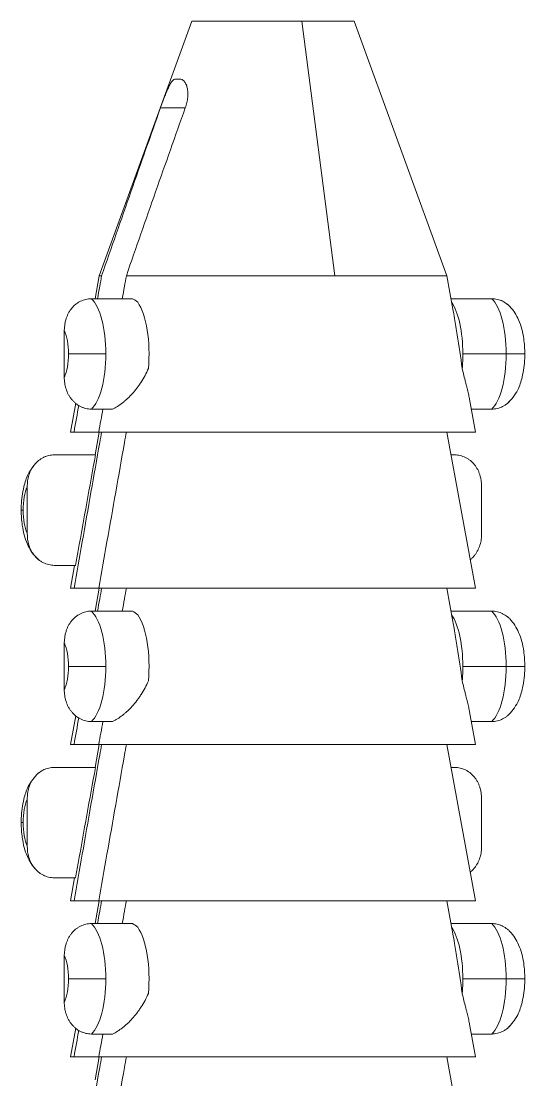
# Model space of a CAD drawing. Header units: millimetres. Extents: x 2433 to 4809, y -10272 to -6912.
# Drawn here: x 3163.35 to 3172.04, y -7170.04 to -7151.74 of the extents above; entities that cross this region are included whole.
import ezdxf

# ---------------------------------------------------------------- set-up
doc = ezdxf.new("R2010")
doc.units = ezdxf.units.MM

msp = doc.modelspace()

# ---------------------------------------------------------------- linework, layer by layer
at = {"linetype": 'Continuous', "lineweight": 18, "extrusion": (-1.22465e-16, -1, 0)}
for p, q in [((3166.295, -7151.742), (3164.695, -7156.142)), ((3168.193, -7151.742), (3166.295, -7151.742)), ((3168.193, -7151.742), (3169.095, -7151.742)), ((3170.695, -7156.142), (3169.095, -7151.742)), ((3166.014, -7152.742), (3166.085, -7152.742)), ((3164.695, -7156.142), (3164.621, -7156.538)), ((3164.734, -7156.142), (3164.695, -7156.142)), ((3168.763, -7156.142), (3165.162, -7156.142)), ((3168.763, -7156.142), (3170.695, -7156.142)), ((3170.801, -7156.716), (3170.695, -7156.142)), ((3164.558, -7156.538), (3165.269, -7156.538)), ((3171.473, -7156.538), (3170.768, -7156.538)), ((3164.09, -7157.892), (3164.09, -7157.092)), ((3171.195, -7158.842), (3171.09, -7158.275)), ((3164.287, -7158.346), (3164.195, -7158.842)), ((3164.558, -7158.446), (3164.925, -7158.446)), ((3171.473, -7158.446), (3171.122, -7158.446)), ((3164.259, -7158.842), (3164.195, -7158.842)), ((3164.259, -7158.842), (3164.686, -7158.842)), ((3164.695, -7158.842), (3164.621, -7159.238)), ((3171.195, -7158.842), (3164.686, -7158.842)), ((3171.195, -7161.542), (3170.695, -7158.842)), ((3163.917, -7159.238), (3164.628, -7159.238)), ((3170.832, -7159.238), (3170.768, -7159.238)), ((3163.45, -7159.792), (3163.45, -7160.592)), ((3171.299, -7159.792), (3171.299, -7160.592)), ((3163.917, -7161.146), (3164.285, -7161.146)), ((3164.268, -7161.146), (3164.195, -7161.542)), ((3164.259, -7161.542), (3164.195, -7161.542)), ((3164.259, -7161.542), (3164.686, -7161.542)), ((3164.695, -7161.542), (3164.621, -7161.938)), ((3171.195, -7161.542), (3164.686, -7161.542)), ((3170.801, -7162.116), (3170.695, -7161.542)), ((3164.558, -7161.938), (3165.269, -7161.938)), ((3171.473, -7161.938), (3170.768, -7161.938)), ((3164.09, -7163.292), (3164.09, -7162.492)), ((3164.287, -7163.746), (3164.195, -7164.242)), ((3171.195, -7164.242), (3171.09, -7163.675)), ((3164.558, -7163.846), (3164.925, -7163.846)), ((3171.473, -7163.846), (3171.122, -7163.846)), ((3164.259, -7164.242), (3164.195, -7164.242)), ((3164.259, -7164.242), (3164.686, -7164.242)), ((3164.695, -7164.242), (3164.621, -7164.638)), ((3171.195, -7164.242), (3164.686, -7164.242)), ((3171.195, -7166.942), (3170.695, -7164.242)), ((3163.917, -7164.638), (3164.628, -7164.638)), ((3170.832, -7164.638), (3170.768, -7164.638)), ((3163.45, -7165.192), (3163.45, -7165.992)), ((3171.299, -7165.192), (3171.299, -7165.992)), ((3163.917, -7166.546), (3164.285, -7166.546)), ((3164.268, -7166.546), (3164.195, -7166.942)), ((3164.259, -7166.942), (3164.195, -7166.942)), ((3164.259, -7166.942), (3164.686, -7166.942)), ((3164.695, -7166.942), (3164.621, -7167.338)), ((3171.195, -7166.942), (3164.686, -7166.942)), ((3170.801, -7167.516), (3170.695, -7166.942)), ((3164.558, -7167.338), (3165.269, -7167.338)), ((3171.473, -7167.338), (3170.768, -7167.338)), ((3164.09, -7168.692), (3164.09, -7167.892)), ((3171.195, -7169.642), (3171.09, -7169.075)), ((3164.287, -7169.146), (3164.195, -7169.642)), ((3164.558, -7169.246), (3164.925, -7169.246)), ((3171.473, -7169.246), (3171.122, -7169.246)), ((3164.259, -7169.642), (3164.195, -7169.642)), ((3164.259, -7169.642), (3164.686, -7169.642)), ((3164.695, -7169.642), (3164.621, -7170.038)), ((3171.195, -7169.642), (3164.686, -7169.642)), ((3171.195, -7172.342), (3170.695, -7169.642))]:
    msp.add_line(p, q, dxfattribs=at)
at = {"linetype": 'Continuous', "lineweight": 13, "extrusion": (-1.22465e-16, -1, 0)}
for p, q in [((3168.193, -7151.742), (3168.763, -7156.142)), ((3165.752, -7153.242), (3166.179, -7153.242)), ((3164.807, -7157.492), (3164.162, -7157.492)), ((3171.722, -7157.492), (3170.974, -7157.492)), ((3171.722, -7157.492), (3172.044, -7157.492)), ((3163.346, -7160.192), (3163.378, -7160.192)), ((3164.807, -7162.892), (3164.162, -7162.892)), ((3171.722, -7162.892), (3170.974, -7162.892)), ((3171.722, -7162.892), (3172.044, -7162.892)), ((3163.346, -7165.592), (3163.378, -7165.592)), ((3164.807, -7168.292), (3164.162, -7168.292)), ((3171.722, -7168.292), (3170.974, -7168.292)), ((3171.722, -7168.292), (3172.044, -7168.292))]:
    msp.add_line(p, q, dxfattribs=at)
at = {"linetype": 'Continuous', "lineweight": 13}
for centre, major_axis, start_param, end_param in [((3164.451, -7157.492), (0, 1), 4.712389, 5.978493), ((3171.366, -7157.492), (0, -1), 1.570796, 2.8369), ((3163.984, -7157.492), (0, -0.5), 1.570796, 2.498092), ((3163.984, -7157.492), (0, -0.5), 0.643501, 1.570796), ((3164.451, -7157.492), (0, 1), 3.446285, 4.712389), ((3171.366, -7157.492), (0, -1), 0.304693, 1.570796), ((3163.556, -7160.192), (0, -0.5), 3.785094, 4.712389), ((3163.556, -7160.192), (0, -0.5), 4.712389, 5.639684), ((3164.451, -7162.892), (0, 1), 4.712389, 5.978493), ((3171.366, -7162.892), (0, -1), 1.570796, 2.8369), ((3163.984, -7162.892), (0, -0.5), 1.570796, 2.498092), ((3163.984, -7162.892), (0, -0.5), 0.643501, 1.570796), ((3164.451, -7162.892), (0, 1), 3.446285, 4.712389), ((3171.366, -7162.892), (0, -1), 0.304693, 1.570796), ((3163.556, -7165.592), (0, -0.5), 3.785094, 4.712389), ((3163.556, -7165.592), (0, -0.5), 4.712389, 5.639684), ((3164.451, -7168.292), (0, 1), 4.712389, 5.978493), ((3171.366, -7168.292), (0, -1), 1.570796, 2.8369), ((3163.984, -7168.292), (0, -0.5), 1.570796, 2.498092), ((3163.984, -7168.292), (0, -0.5), 0.643501, 1.570796), ((3164.451, -7168.292), (0, 1), 3.446285, 4.712389), ((3171.366, -7168.292), (0, -1), 0.304693, 1.570796)]:
    msp.add_ellipse(centre, major_axis=major_axis, ratio=0.355976, start_param=start_param, end_param=end_param, dxfattribs=at)
at = {"linetype": 'Continuous', "lineweight": 18}
for centre, start_param, end_param in [((3165.198, -7157.492), 4.457766, 5.814651), ((3170.618, -7157.492), 4.712389, 5.814651), ((3170.618, -7157.492), 4.457766, 4.712389), ((3165.198, -7162.892), 4.457766, 5.814651), ((3170.618, -7162.892), 4.712389, 5.814651), ((3170.618, -7162.892), 4.457766, 4.712389), ((3165.198, -7168.292), 4.457766, 5.814651), ((3170.618, -7168.292), 4.712389, 5.814651), ((3170.618, -7168.292), 4.457766, 4.712389)]:
    msp.add_ellipse(centre, major_axis=(0, 1), ratio=0.355976, start_param=start_param, end_param=end_param, dxfattribs=at)
for points, knots in [([(3165.752, -7153.242), (3165.763, -7153.21), (3165.774, -7153.179), (3165.791, -7153.133), (3165.797, -7153.117), (3165.809, -7153.086), (3165.814, -7153.071), (3165.832, -7153.026), (3165.843, -7152.997), (3165.86, -7152.956), (3165.865, -7152.942), (3165.876, -7152.917), (3165.882, -7152.904), (3165.898, -7152.869), (3165.909, -7152.847), (3165.922, -7152.824), (3165.925, -7152.819), (3165.93, -7152.811), (3165.938, -7152.798), (3165.951, -7152.78), (3165.962, -7152.769), (3165.972, -7152.759), (3165.978, -7152.755), (3165.993, -7152.745), (3166.004, -7152.742), (3166.014, -7152.742)], [0, 0, 0, 0, 0.125, 0.125, 0.1875, 0.1875, 0.25, 0.25, 0.375, 0.375, 0.4375, 0.4375, 0.5, 0.5, 0.625, 0.625, 0.65625, 0.65625, 0.6875, 0.75, 0.8125, 0.8125, 0.875, 0.875, 1, 1, 1, 1]), ([(3166.085, -7152.742), (3166.099, -7152.742), (3166.112, -7152.745), (3166.131, -7152.755), (3166.137, -7152.759), (3166.149, -7152.769), (3166.155, -7152.774), (3166.172, -7152.794), (3166.182, -7152.809), (3166.193, -7152.833), (3166.196, -7152.838), (3166.2, -7152.848), (3166.202, -7152.853), (3166.207, -7152.869), (3166.21, -7152.88), (3166.219, -7152.916), (3166.222, -7152.941), (3166.225, -7152.997), (3166.225, -7153.026), (3166.22, -7153.07), (3166.218, -7153.086), (3166.213, -7153.117), (3166.21, -7153.132), (3166.199, -7153.179), (3166.19, -7153.21), (3166.179, -7153.242)], [0, 0, 0, 0, 0.125, 0.125, 0.1875, 0.1875, 0.25, 0.25, 0.375, 0.375, 0.40625, 0.40625, 0.4375, 0.4375, 0.5, 0.5, 0.625, 0.625, 0.75, 0.75, 0.8125, 0.8125, 0.875, 0.875, 1, 1, 1, 1]), ([(3165.752, -7153.242), (3165.58, -7153.724), (3165.409, -7154.207), (3165.071, -7155.174), (3164.902, -7155.658), (3164.734, -7156.142)], [0, 0, 0, 0, 0.5, 0.5, 1, 1, 1, 1]), ([(3166.179, -7153.242), (3166.007, -7153.724), (3165.837, -7154.207), (3165.498, -7155.174), (3165.329, -7155.658), (3165.162, -7156.142)], [0, 0, 0, 0, 0.5, 0.5, 1, 1, 1, 1]), ([(3164.734, -7156.142), (3164.724, -7156.202), (3164.713, -7156.263), (3164.69, -7156.395), (3164.677, -7156.466), (3164.664, -7156.538)], [0, 0, 0, 0, 0.459752, 0.459752, 1, 1, 1, 1]), ([(3165.162, -7156.142), (3165.151, -7156.202), (3165.14, -7156.263), (3165.117, -7156.395), (3165.104, -7156.466), (3165.092, -7156.538)], [0, 0, 0, 0, 0.459752, 0.459752, 1, 1, 1, 1]), ([(3164.09, -7157.092), (3164.09, -7157.022), (3164.099, -7156.954), (3164.125, -7156.871), (3164.131, -7156.855), (3164.144, -7156.823), (3164.158, -7156.792), (3164.175, -7156.763), (3164.189, -7156.741), (3164.194, -7156.734), (3164.204, -7156.721), (3164.209, -7156.714), (3164.236, -7156.681), (3164.26, -7156.657), (3164.298, -7156.626), (3164.312, -7156.616), (3164.332, -7156.603), (3164.34, -7156.598), (3164.354, -7156.59), (3164.361, -7156.586), (3164.398, -7156.568), (3164.429, -7156.557), (3164.476, -7156.545), (3164.492, -7156.542), (3164.525, -7156.539), (3164.541, -7156.538), (3164.558, -7156.538)], [0, 0, 0, 0, 0.25, 0.25, 0.3125, 0.3125, 0.375, 0.4375, 0.4375, 0.46875, 0.46875, 0.5, 0.5, 0.625, 0.625, 0.6875, 0.6875, 0.71875, 0.71875, 0.75, 0.75, 0.875, 0.875, 0.9375, 0.9375, 1, 1, 1, 1]), ([(3171.473, -7156.538), (3171.506, -7156.538), (3171.538, -7156.541), (3171.585, -7156.553), (3171.601, -7156.557), (3171.632, -7156.568), (3171.647, -7156.575), (3171.691, -7156.597), (3171.718, -7156.615), (3171.747, -7156.638), (3171.75, -7156.641), (3171.753, -7156.643)], [0, 0, 0, 0, 0.321117, 0.321117, 0.481676, 0.481676, 0.642235, 0.642235, 0.963352, 0.963352, 1, 1, 1, 1]), ([(3172.044, -7157.492), (3172.044, -7157.401), (3172.029, -7157.194), (3171.958, -7156.913), (3171.842, -7156.725), (3171.759, -7156.647), (3171.744, -7156.634)], [0, 0, 0, 0, 0.265683, 0.628412, 0.938194, 1, 1, 1, 1]), ([(3170.801, -7156.713), (3170.811, -7156.768), (3170.821, -7156.823), (3170.847, -7156.973), (3170.862, -7157.068), (3170.908, -7157.355), (3170.936, -7157.548), (3170.963, -7157.743)], [0, 0, 0, 0, 0.164651, 0.164651, 0.4431, 0.4431, 1, 1, 1, 1]), ([(3171.744, -7158.349), (3171.818, -7158.278), (3171.924, -7158.138), (3172.012, -7157.875), (3172.041, -7157.655), (3172.044, -7157.517), (3172.044, -7157.492)], [0, 0, 0, 0, 0.327084, 0.583022, 0.924325, 1, 1, 1, 1]), ([(3165.543, -7157.743), (3165.525, -7157.785), (3165.506, -7157.826), (3165.464, -7157.904), (3165.442, -7157.942), (3165.406, -7157.997), (3165.394, -7158.015), (3165.369, -7158.05), (3165.357, -7158.067), (3165.318, -7158.118), (3165.291, -7158.15), (3165.237, -7158.21), (3165.209, -7158.238), (3165.167, -7158.278), (3165.153, -7158.29), (3165.124, -7158.315), (3165.109, -7158.327), (3165.066, -7158.361), (3165.038, -7158.381), (3164.981, -7158.417), (3164.953, -7158.432), (3164.925, -7158.446)], [0, 0, 0, 0, 0.125, 0.125, 0.25, 0.25, 0.3125, 0.3125, 0.375, 0.375, 0.5, 0.5, 0.625, 0.625, 0.6875, 0.6875, 0.75, 0.75, 0.875, 0.875, 1, 1, 1, 1]), ([(3170.963, -7157.743), (3170.973, -7157.785), (3170.983, -7157.826), (3171.002, -7157.904), (3171.011, -7157.942), (3171.025, -7157.997), (3171.03, -7158.015), (3171.038, -7158.05), (3171.043, -7158.067), (3171.055, -7158.118), (3171.063, -7158.15), (3171.077, -7158.21), (3171.083, -7158.238), (3171.089, -7158.27), (3171.09, -7158.276), (3171.091, -7158.282)], [0, 0, 0, 0, 0.191612, 0.191612, 0.383225, 0.383225, 0.479031, 0.479031, 0.574837, 0.574837, 0.766449, 0.766449, 0.958061, 0.958061, 1, 1, 1, 1]), ([(3164.558, -7158.446), (3164.525, -7158.446), (3164.493, -7158.442), (3164.445, -7158.431), (3164.43, -7158.426), (3164.399, -7158.415), (3164.384, -7158.408), (3164.34, -7158.386), (3164.312, -7158.369), (3164.28, -7158.342), (3164.273, -7158.337), (3164.261, -7158.326), (3164.243, -7158.308), (3164.215, -7158.277), (3164.195, -7158.25), (3164.176, -7158.221), (3164.167, -7158.206), (3164.143, -7158.161), (3164.13, -7158.13), (3164.115, -7158.08), (3164.11, -7158.063), (3164.103, -7158.029), (3164.1, -7158.012), (3164.093, -7157.961), (3164.09, -7157.926), (3164.09, -7157.892)], [0, 0, 0, 0, 0.125, 0.125, 0.1875, 0.1875, 0.25, 0.25, 0.375, 0.375, 0.40625, 0.40625, 0.4375, 0.5, 0.5625, 0.5625, 0.625, 0.625, 0.75, 0.75, 0.8125, 0.8125, 0.875, 0.875, 1, 1, 1, 1]), ([(3171.784, -7158.312), (3171.771, -7158.324), (3171.759, -7158.336), (3171.732, -7158.357), (3171.719, -7158.367), (3171.698, -7158.381), (3171.691, -7158.385), (3171.676, -7158.393), (3171.669, -7158.397), (3171.632, -7158.415), (3171.602, -7158.426), (3171.554, -7158.438), (3171.538, -7158.441), (3171.506, -7158.445), (3171.489, -7158.446), (3171.473, -7158.446)], [0, 0, 0, 0, 0.148816, 0.148816, 0.29068, 0.29068, 0.361612, 0.361612, 0.432544, 0.432544, 0.716272, 0.716272, 0.858136, 0.858136, 1, 1, 1, 1]), ([(3164.734, -7158.842), (3164.724, -7158.902), (3164.713, -7158.963), (3164.601, -7159.595), (3164.501, -7160.167), (3164.353, -7161.006), (3164.306, -7161.274), (3164.259, -7161.542)], [0, 0, 0, 0, 0.067447, 0.067447, 0.702741, 0.702741, 1, 1, 1, 1]), ([(3165.162, -7158.842), (3165.151, -7158.902), (3165.14, -7158.963), (3165.029, -7159.595), (3164.928, -7160.167), (3164.78, -7161.006), (3164.733, -7161.274), (3164.686, -7161.542)], [0, 0, 0, 0, 0.067447, 0.067447, 0.702741, 0.702741, 1, 1, 1, 1]), ([(3163.917, -7159.238), (3163.884, -7159.238), (3163.852, -7159.241), (3163.805, -7159.253), (3163.789, -7159.257), (3163.758, -7159.268), (3163.743, -7159.275), (3163.699, -7159.297), (3163.671, -7159.315), (3163.639, -7159.341), (3163.632, -7159.346), (3163.62, -7159.358), (3163.602, -7159.375), (3163.574, -7159.406), (3163.554, -7159.433), (3163.535, -7159.462), (3163.526, -7159.477), (3163.503, -7159.522), (3163.49, -7159.554), (3163.474, -7159.603), (3163.47, -7159.62), (3163.462, -7159.654), (3163.459, -7159.671), (3163.452, -7159.722), (3163.45, -7159.757), (3163.45, -7159.792)], [0, 0, 0, 0, 0.125, 0.125, 0.1875, 0.1875, 0.25, 0.25, 0.375, 0.375, 0.40625, 0.40625, 0.4375, 0.5, 0.5625, 0.5625, 0.625, 0.625, 0.75, 0.75, 0.8125, 0.8125, 0.875, 0.875, 1, 1, 1, 1]), ([(3164.628, -7159.238), (3164.529, -7159.789), (3164.429, -7160.34), (3164.315, -7160.976), (3164.3, -7161.061), (3164.285, -7161.146)], [0, 0, 0, 0, 0.866606, 0.866606, 1, 1, 1, 1]), ([(3171.299, -7159.792), (3171.299, -7159.722), (3171.291, -7159.654), (3171.265, -7159.571), (3171.259, -7159.555), (3171.246, -7159.523), (3171.231, -7159.492), (3171.214, -7159.463), (3171.2, -7159.441), (3171.196, -7159.434), (3171.186, -7159.421), (3171.18, -7159.414), (3171.154, -7159.381), (3171.13, -7159.357), (3171.092, -7159.326), (3171.078, -7159.316), (3171.057, -7159.303), (3171.05, -7159.298), (3171.036, -7159.29), (3171.028, -7159.286), (3170.992, -7159.268), (3170.961, -7159.257), (3170.913, -7159.245), (3170.897, -7159.242), (3170.865, -7159.239), (3170.848, -7159.238), (3170.832, -7159.238)], [0, 0, 0, 0, 0.25, 0.25, 0.3125, 0.3125, 0.375, 0.4375, 0.4375, 0.46875, 0.46875, 0.5, 0.5, 0.625, 0.625, 0.6875, 0.6875, 0.71875, 0.71875, 0.75, 0.75, 0.875, 0.875, 0.9375, 0.9375, 1, 1, 1, 1]), ([(3163.645, -7159.334), (3163.572, -7159.405), (3163.465, -7159.545), (3163.378, -7159.808), (3163.348, -7160.028), (3163.346, -7160.166), (3163.346, -7160.192)], [0, 0, 0, 0, 0.327084, 0.583022, 0.924325, 1, 1, 1, 1]), ([(3163.346, -7160.192), (3163.345, -7160.282), (3163.361, -7160.489), (3163.432, -7160.77), (3163.548, -7160.958), (3163.631, -7161.036), (3163.645, -7161.049)], [0, 0, 0, 0, 0.265683, 0.628412, 0.938194, 1, 1, 1, 1]), ([(3163.45, -7160.592), (3163.45, -7160.661), (3163.458, -7160.73), (3163.484, -7160.812), (3163.49, -7160.828), (3163.503, -7160.86), (3163.517, -7160.891), (3163.535, -7160.92), (3163.549, -7160.942), (3163.553, -7160.949), (3163.563, -7160.962), (3163.569, -7160.969), (3163.595, -7161.002), (3163.619, -7161.026), (3163.657, -7161.057), (3163.671, -7161.067), (3163.692, -7161.081), (3163.699, -7161.085), (3163.713, -7161.093), (3163.721, -7161.097), (3163.757, -7161.115), (3163.788, -7161.126), (3163.835, -7161.138), (3163.852, -7161.141), (3163.884, -7161.145), (3163.9, -7161.146), (3163.917, -7161.146)], [0, 0, 0, 0, 0.25, 0.25, 0.3125, 0.3125, 0.375, 0.4375, 0.4375, 0.46875, 0.46875, 0.5, 0.5, 0.625, 0.625, 0.6875, 0.6875, 0.71875, 0.71875, 0.75, 0.75, 0.875, 0.875, 0.9375, 0.9375, 1, 1, 1, 1]), ([(3171.104, -7161.047), (3171.11, -7161.042), (3171.117, -7161.037), (3171.129, -7161.026), (3171.147, -7161.008), (3171.175, -7160.977), (3171.195, -7160.95), (3171.214, -7160.921), (3171.222, -7160.906), (3171.246, -7160.861), (3171.259, -7160.83), (3171.275, -7160.78), (3171.279, -7160.763), (3171.287, -7160.729), (3171.29, -7160.712), (3171.297, -7160.661), (3171.299, -7160.626), (3171.299, -7160.592)], [0, 0, 0, 0, 0.048883, 0.048883, 0.098942, 0.199059, 0.299177, 0.299177, 0.399294, 0.399294, 0.59953, 0.59953, 0.699647, 0.699647, 0.799765, 0.799765, 1, 1, 1, 1]), ([(3164.734, -7161.542), (3164.724, -7161.602), (3164.713, -7161.663), (3164.69, -7161.795), (3164.677, -7161.866), (3164.664, -7161.938)], [0, 0, 0, 0, 0.459752, 0.459752, 1, 1, 1, 1]), ([(3165.162, -7161.542), (3165.151, -7161.602), (3165.14, -7161.663), (3165.117, -7161.795), (3165.104, -7161.866), (3165.092, -7161.938)], [0, 0, 0, 0, 0.459752, 0.459752, 1, 1, 1, 1]), ([(3164.09, -7162.492), (3164.09, -7162.422), (3164.099, -7162.354), (3164.125, -7162.271), (3164.131, -7162.255), (3164.144, -7162.223), (3164.158, -7162.192), (3164.175, -7162.163), (3164.189, -7162.141), (3164.194, -7162.134), (3164.204, -7162.121), (3164.209, -7162.114), (3164.236, -7162.081), (3164.26, -7162.057), (3164.298, -7162.026), (3164.312, -7162.016), (3164.332, -7162.003), (3164.34, -7161.998), (3164.354, -7161.99), (3164.361, -7161.986), (3164.398, -7161.968), (3164.429, -7161.957), (3164.476, -7161.945), (3164.492, -7161.942), (3164.525, -7161.939), (3164.541, -7161.938), (3164.558, -7161.938)], [0, 0, 0, 0, 0.25, 0.25, 0.3125, 0.3125, 0.375, 0.4375, 0.4375, 0.46875, 0.46875, 0.5, 0.5, 0.625, 0.625, 0.6875, 0.6875, 0.71875, 0.71875, 0.75, 0.75, 0.875, 0.875, 0.9375, 0.9375, 1, 1, 1, 1]), ([(3171.473, -7161.938), (3171.506, -7161.938), (3171.538, -7161.941), (3171.585, -7161.953), (3171.601, -7161.957), (3171.632, -7161.968), (3171.647, -7161.975), (3171.691, -7161.997), (3171.718, -7162.015), (3171.747, -7162.038), (3171.75, -7162.041), (3171.753, -7162.043)], [0, 0, 0, 0, 0.321117, 0.321117, 0.481676, 0.481676, 0.642235, 0.642235, 0.963352, 0.963352, 1, 1, 1, 1]), ([(3170.801, -7162.113), (3170.811, -7162.168), (3170.821, -7162.223), (3170.847, -7162.373), (3170.862, -7162.468), (3170.908, -7162.755), (3170.936, -7162.948), (3170.963, -7163.143)], [0, 0, 0, 0, 0.164651, 0.164651, 0.4431, 0.4431, 1, 1, 1, 1]), ([(3172.044, -7162.892), (3172.044, -7162.801), (3172.029, -7162.594), (3171.958, -7162.313), (3171.842, -7162.125), (3171.759, -7162.047), (3171.744, -7162.034)], [0, 0, 0, 0, 0.265683, 0.628412, 0.938194, 1, 1, 1, 1]), ([(3171.744, -7163.749), (3171.818, -7163.678), (3171.924, -7163.538), (3172.012, -7163.275), (3172.041, -7163.055), (3172.044, -7162.917), (3172.044, -7162.892)], [0, 0, 0, 0, 0.327084, 0.583022, 0.924325, 1, 1, 1, 1]), ([(3165.543, -7163.143), (3165.525, -7163.185), (3165.506, -7163.226), (3165.464, -7163.304), (3165.442, -7163.342), (3165.406, -7163.397), (3165.394, -7163.415), (3165.369, -7163.45), (3165.357, -7163.467), (3165.318, -7163.518), (3165.291, -7163.55), (3165.237, -7163.61), (3165.209, -7163.638), (3165.167, -7163.678), (3165.153, -7163.69), (3165.124, -7163.715), (3165.109, -7163.727), (3165.066, -7163.761), (3165.038, -7163.781), (3164.981, -7163.817), (3164.953, -7163.832), (3164.925, -7163.846)], [0, 0, 0, 0, 0.125, 0.125, 0.25, 0.25, 0.3125, 0.3125, 0.375, 0.375, 0.5, 0.5, 0.625, 0.625, 0.6875, 0.6875, 0.75, 0.75, 0.875, 0.875, 1, 1, 1, 1]), ([(3170.963, -7163.143), (3170.973, -7163.185), (3170.983, -7163.226), (3171.002, -7163.304), (3171.011, -7163.342), (3171.025, -7163.397), (3171.03, -7163.415), (3171.038, -7163.45), (3171.043, -7163.467), (3171.055, -7163.518), (3171.063, -7163.55), (3171.077, -7163.61), (3171.083, -7163.638), (3171.089, -7163.67), (3171.09, -7163.676), (3171.091, -7163.682)], [0, 0, 0, 0, 0.191612, 0.191612, 0.383225, 0.383225, 0.479031, 0.479031, 0.574837, 0.574837, 0.766449, 0.766449, 0.958061, 0.958061, 1, 1, 1, 1]), ([(3164.558, -7163.846), (3164.525, -7163.846), (3164.493, -7163.842), (3164.445, -7163.831), (3164.43, -7163.826), (3164.399, -7163.815), (3164.384, -7163.808), (3164.34, -7163.786), (3164.312, -7163.769), (3164.28, -7163.742), (3164.273, -7163.737), (3164.261, -7163.726), (3164.243, -7163.708), (3164.215, -7163.677), (3164.195, -7163.65), (3164.176, -7163.621), (3164.167, -7163.606), (3164.143, -7163.561), (3164.13, -7163.53), (3164.115, -7163.48), (3164.11, -7163.463), (3164.103, -7163.429), (3164.1, -7163.412), (3164.093, -7163.361), (3164.09, -7163.326), (3164.09, -7163.292)], [0, 0, 0, 0, 0.125, 0.125, 0.1875, 0.1875, 0.25, 0.25, 0.375, 0.375, 0.40625, 0.40625, 0.4375, 0.5, 0.5625, 0.5625, 0.625, 0.625, 0.75, 0.75, 0.8125, 0.8125, 0.875, 0.875, 1, 1, 1, 1]), ([(3171.784, -7163.712), (3171.771, -7163.724), (3171.759, -7163.736), (3171.732, -7163.757), (3171.719, -7163.767), (3171.698, -7163.781), (3171.691, -7163.785), (3171.676, -7163.793), (3171.669, -7163.797), (3171.632, -7163.815), (3171.602, -7163.826), (3171.554, -7163.838), (3171.538, -7163.841), (3171.506, -7163.845), (3171.489, -7163.846), (3171.473, -7163.846)], [0, 0, 0, 0, 0.148816, 0.148816, 0.29068, 0.29068, 0.361612, 0.361612, 0.432544, 0.432544, 0.716272, 0.716272, 0.858136, 0.858136, 1, 1, 1, 1]), ([(3164.734, -7164.242), (3164.724, -7164.302), (3164.713, -7164.363), (3164.601, -7164.995), (3164.501, -7165.567), (3164.353, -7166.406), (3164.306, -7166.674), (3164.259, -7166.942)], [0, 0, 0, 0, 0.067447, 0.067447, 0.702741, 0.702741, 1, 1, 1, 1]), ([(3165.162, -7164.242), (3165.151, -7164.302), (3165.14, -7164.363), (3165.029, -7164.995), (3164.928, -7165.567), (3164.78, -7166.406), (3164.733, -7166.674), (3164.686, -7166.942)], [0, 0, 0, 0, 0.067447, 0.067447, 0.702741, 0.702741, 1, 1, 1, 1]), ([(3163.645, -7164.734), (3163.572, -7164.805), (3163.465, -7164.945), (3163.378, -7165.208), (3163.348, -7165.428), (3163.346, -7165.566), (3163.346, -7165.592)], [0, 0, 0, 0, 0.327084, 0.583022, 0.924325, 1, 1, 1, 1]), ([(3163.917, -7164.638), (3163.884, -7164.638), (3163.852, -7164.641), (3163.805, -7164.653), (3163.789, -7164.657), (3163.758, -7164.668), (3163.743, -7164.675), (3163.699, -7164.697), (3163.671, -7164.715), (3163.639, -7164.741), (3163.632, -7164.746), (3163.62, -7164.758), (3163.602, -7164.775), (3163.574, -7164.806), (3163.554, -7164.833), (3163.535, -7164.862), (3163.526, -7164.877), (3163.503, -7164.922), (3163.49, -7164.954), (3163.474, -7165.003), (3163.47, -7165.02), (3163.462, -7165.054), (3163.459, -7165.071), (3163.452, -7165.122), (3163.45, -7165.157), (3163.45, -7165.192)], [0, 0, 0, 0, 0.125, 0.125, 0.1875, 0.1875, 0.25, 0.25, 0.375, 0.375, 0.40625, 0.40625, 0.4375, 0.5, 0.5625, 0.5625, 0.625, 0.625, 0.75, 0.75, 0.8125, 0.8125, 0.875, 0.875, 1, 1, 1, 1]), ([(3164.628, -7164.638), (3164.529, -7165.189), (3164.429, -7165.74), (3164.315, -7166.376), (3164.3, -7166.461), (3164.285, -7166.546)], [0, 0, 0, 0, 0.866606, 0.866606, 1, 1, 1, 1]), ([(3171.299, -7165.192), (3171.299, -7165.122), (3171.291, -7165.054), (3171.265, -7164.971), (3171.259, -7164.955), (3171.246, -7164.923), (3171.231, -7164.892), (3171.214, -7164.863), (3171.2, -7164.841), (3171.196, -7164.834), (3171.186, -7164.821), (3171.18, -7164.814), (3171.154, -7164.781), (3171.13, -7164.757), (3171.092, -7164.726), (3171.078, -7164.716), (3171.057, -7164.703), (3171.05, -7164.698), (3171.036, -7164.69), (3171.028, -7164.686), (3170.992, -7164.668), (3170.961, -7164.657), (3170.913, -7164.645), (3170.897, -7164.642), (3170.865, -7164.639), (3170.848, -7164.638), (3170.832, -7164.638)], [0, 0, 0, 0, 0.25, 0.25, 0.3125, 0.3125, 0.375, 0.4375, 0.4375, 0.46875, 0.46875, 0.5, 0.5, 0.625, 0.625, 0.6875, 0.6875, 0.71875, 0.71875, 0.75, 0.75, 0.875, 0.875, 0.9375, 0.9375, 1, 1, 1, 1]), ([(3163.346, -7165.592), (3163.345, -7165.682), (3163.361, -7165.889), (3163.432, -7166.17), (3163.548, -7166.358), (3163.631, -7166.436), (3163.645, -7166.449)], [0, 0, 0, 0, 0.265683, 0.628412, 0.938194, 1, 1, 1, 1]), ([(3163.45, -7165.992), (3163.45, -7166.061), (3163.458, -7166.13), (3163.484, -7166.212), (3163.49, -7166.228), (3163.503, -7166.26), (3163.517, -7166.291), (3163.535, -7166.32), (3163.549, -7166.342), (3163.553, -7166.349), (3163.563, -7166.362), (3163.569, -7166.369), (3163.595, -7166.402), (3163.619, -7166.426), (3163.657, -7166.457), (3163.671, -7166.467), (3163.692, -7166.481), (3163.699, -7166.485), (3163.713, -7166.493), (3163.721, -7166.497), (3163.757, -7166.515), (3163.788, -7166.526), (3163.835, -7166.538), (3163.852, -7166.541), (3163.884, -7166.545), (3163.9, -7166.546), (3163.917, -7166.546)], [0, 0, 0, 0, 0.25, 0.25, 0.3125, 0.3125, 0.375, 0.4375, 0.4375, 0.46875, 0.46875, 0.5, 0.5, 0.625, 0.625, 0.6875, 0.6875, 0.71875, 0.71875, 0.75, 0.75, 0.875, 0.875, 0.9375, 0.9375, 1, 1, 1, 1]), ([(3171.104, -7166.447), (3171.11, -7166.442), (3171.117, -7166.437), (3171.129, -7166.426), (3171.147, -7166.408), (3171.175, -7166.377), (3171.195, -7166.35), (3171.214, -7166.321), (3171.222, -7166.306), (3171.246, -7166.261), (3171.259, -7166.23), (3171.275, -7166.18), (3171.279, -7166.163), (3171.287, -7166.129), (3171.29, -7166.112), (3171.297, -7166.061), (3171.299, -7166.026), (3171.299, -7165.992)], [0, 0, 0, 0, 0.048883, 0.048883, 0.098942, 0.199059, 0.299177, 0.299177, 0.399294, 0.399294, 0.59953, 0.59953, 0.699647, 0.699647, 0.799765, 0.799765, 1, 1, 1, 1]), ([(3164.734, -7166.942), (3164.724, -7167.002), (3164.713, -7167.063), (3164.69, -7167.195), (3164.677, -7167.266), (3164.664, -7167.338)], [0, 0, 0, 0, 0.459752, 0.459752, 1, 1, 1, 1]), ([(3165.162, -7166.942), (3165.151, -7167.002), (3165.14, -7167.063), (3165.117, -7167.195), (3165.104, -7167.266), (3165.092, -7167.338)], [0, 0, 0, 0, 0.459752, 0.459752, 1, 1, 1, 1]), ([(3164.09, -7167.892), (3164.09, -7167.822), (3164.099, -7167.754), (3164.125, -7167.671), (3164.131, -7167.655), (3164.144, -7167.623), (3164.158, -7167.592), (3164.175, -7167.563), (3164.189, -7167.541), (3164.194, -7167.534), (3164.204, -7167.521), (3164.209, -7167.514), (3164.236, -7167.481), (3164.26, -7167.457), (3164.298, -7167.426), (3164.312, -7167.416), (3164.332, -7167.403), (3164.34, -7167.398), (3164.354, -7167.39), (3164.361, -7167.386), (3164.398, -7167.368), (3164.429, -7167.357), (3164.476, -7167.345), (3164.492, -7167.342), (3164.525, -7167.339), (3164.541, -7167.338), (3164.558, -7167.338)], [0, 0, 0, 0, 0.25, 0.25, 0.3125, 0.3125, 0.375, 0.4375, 0.4375, 0.46875, 0.46875, 0.5, 0.5, 0.625, 0.625, 0.6875, 0.6875, 0.71875, 0.71875, 0.75, 0.75, 0.875, 0.875, 0.9375, 0.9375, 1, 1, 1, 1]), ([(3171.473, -7167.338), (3171.506, -7167.338), (3171.538, -7167.341), (3171.585, -7167.353), (3171.601, -7167.357), (3171.632, -7167.368), (3171.647, -7167.375), (3171.691, -7167.397), (3171.718, -7167.415), (3171.747, -7167.438), (3171.75, -7167.441), (3171.753, -7167.443)], [0, 0, 0, 0, 0.321117, 0.321117, 0.481676, 0.481676, 0.642235, 0.642235, 0.963352, 0.963352, 1, 1, 1, 1]), ([(3172.044, -7168.292), (3172.044, -7168.201), (3172.029, -7167.994), (3171.958, -7167.713), (3171.842, -7167.525), (3171.759, -7167.447), (3171.744, -7167.434)], [0, 0, 0, 0, 0.265683, 0.628412, 0.938194, 1, 1, 1, 1]), ([(3170.801, -7167.513), (3170.811, -7167.568), (3170.821, -7167.623), (3170.847, -7167.773), (3170.862, -7167.868), (3170.908, -7168.155), (3170.936, -7168.348), (3170.963, -7168.543)], [0, 0, 0, 0, 0.164651, 0.164651, 0.4431, 0.4431, 1, 1, 1, 1]), ([(3171.744, -7169.149), (3171.818, -7169.078), (3171.924, -7168.938), (3172.012, -7168.675), (3172.041, -7168.455), (3172.044, -7168.317), (3172.044, -7168.292)], [0, 0, 0, 0, 0.327084, 0.583022, 0.924325, 1, 1, 1, 1]), ([(3165.543, -7168.543), (3165.525, -7168.585), (3165.506, -7168.626), (3165.464, -7168.704), (3165.442, -7168.742), (3165.406, -7168.797), (3165.394, -7168.815), (3165.369, -7168.85), (3165.357, -7168.867), (3165.318, -7168.918), (3165.291, -7168.95), (3165.237, -7169.01), (3165.209, -7169.038), (3165.167, -7169.078), (3165.153, -7169.09), (3165.124, -7169.115), (3165.109, -7169.127), (3165.066, -7169.161), (3165.038, -7169.181), (3164.981, -7169.217), (3164.953, -7169.232), (3164.925, -7169.246)], [0, 0, 0, 0, 0.125, 0.125, 0.25, 0.25, 0.3125, 0.3125, 0.375, 0.375, 0.5, 0.5, 0.625, 0.625, 0.6875, 0.6875, 0.75, 0.75, 0.875, 0.875, 1, 1, 1, 1]), ([(3170.963, -7168.543), (3170.973, -7168.585), (3170.983, -7168.626), (3171.002, -7168.704), (3171.011, -7168.742), (3171.025, -7168.797), (3171.03, -7168.815), (3171.038, -7168.85), (3171.043, -7168.867), (3171.055, -7168.918), (3171.063, -7168.95), (3171.077, -7169.01), (3171.083, -7169.038), (3171.089, -7169.07), (3171.09, -7169.076), (3171.091, -7169.082)], [0, 0, 0, 0, 0.191612, 0.191612, 0.383225, 0.383225, 0.479031, 0.479031, 0.574837, 0.574837, 0.766449, 0.766449, 0.958061, 0.958061, 1, 1, 1, 1]), ([(3164.558, -7169.246), (3164.525, -7169.246), (3164.493, -7169.242), (3164.445, -7169.231), (3164.43, -7169.226), (3164.399, -7169.215), (3164.384, -7169.208), (3164.34, -7169.186), (3164.312, -7169.169), (3164.28, -7169.142), (3164.273, -7169.137), (3164.261, -7169.126), (3164.243, -7169.108), (3164.215, -7169.077), (3164.195, -7169.05), (3164.176, -7169.021), (3164.167, -7169.006), (3164.143, -7168.961), (3164.13, -7168.93), (3164.115, -7168.88), (3164.11, -7168.863), (3164.103, -7168.829), (3164.1, -7168.812), (3164.093, -7168.761), (3164.09, -7168.726), (3164.09, -7168.692)], [0, 0, 0, 0, 0.125, 0.125, 0.1875, 0.1875, 0.25, 0.25, 0.375, 0.375, 0.40625, 0.40625, 0.4375, 0.5, 0.5625, 0.5625, 0.625, 0.625, 0.75, 0.75, 0.8125, 0.8125, 0.875, 0.875, 1, 1, 1, 1]), ([(3171.784, -7169.112), (3171.771, -7169.124), (3171.759, -7169.136), (3171.732, -7169.157), (3171.719, -7169.167), (3171.698, -7169.181), (3171.691, -7169.185), (3171.676, -7169.193), (3171.669, -7169.197), (3171.632, -7169.215), (3171.602, -7169.226), (3171.554, -7169.238), (3171.538, -7169.241), (3171.506, -7169.245), (3171.489, -7169.246), (3171.473, -7169.246)], [0, 0, 0, 0, 0.148816, 0.148816, 0.29068, 0.29068, 0.361612, 0.361612, 0.432544, 0.432544, 0.716272, 0.716272, 0.858136, 0.858136, 1, 1, 1, 1]), ([(3164.734, -7169.642), (3164.724, -7169.702), (3164.713, -7169.763), (3164.601, -7170.395), (3164.501, -7170.967), (3164.353, -7171.806), (3164.306, -7172.074), (3164.259, -7172.342)], [0, 0, 0, 0, 0.067447, 0.067447, 0.702741, 0.702741, 1, 1, 1, 1]), ([(3165.162, -7169.642), (3165.151, -7169.702), (3165.14, -7169.763), (3165.029, -7170.395), (3164.928, -7170.967), (3164.78, -7171.806), (3164.733, -7172.074), (3164.686, -7172.342)], [0, 0, 0, 0, 0.067447, 0.067447, 0.702741, 0.702741, 1, 1, 1, 1])]:
    msp.add_open_spline(points, degree=3, knots=knots, dxfattribs=at)
for points in [[(3165.269, -7156.538), (3165.3, -7156.554), (3165.33, -7156.575), (3165.359, -7156.599)], [(3164.34, -7158.378), (3164.313, -7158.532), (3164.286, -7158.687), (3164.259, -7158.842)], [(3164.756, -7158.445), (3164.733, -7158.578), (3164.709, -7158.71), (3164.686, -7158.842)], [(3165.269, -7161.938), (3165.3, -7161.954), (3165.33, -7161.975), (3165.359, -7161.999)], [(3164.34, -7163.778), (3164.313, -7163.932), (3164.286, -7164.087), (3164.259, -7164.242)], [(3164.756, -7163.845), (3164.733, -7163.978), (3164.709, -7164.11), (3164.686, -7164.242)], [(3165.269, -7167.338), (3165.3, -7167.354), (3165.33, -7167.375), (3165.359, -7167.399)], [(3164.34, -7169.178), (3164.313, -7169.332), (3164.286, -7169.487), (3164.259, -7169.642)], [(3164.756, -7169.245), (3164.733, -7169.378), (3164.709, -7169.51), (3164.686, -7169.642)]]:
    msp.add_open_spline(points, degree=3, dxfattribs=at)

doc.saveas('drawing.dxf')
